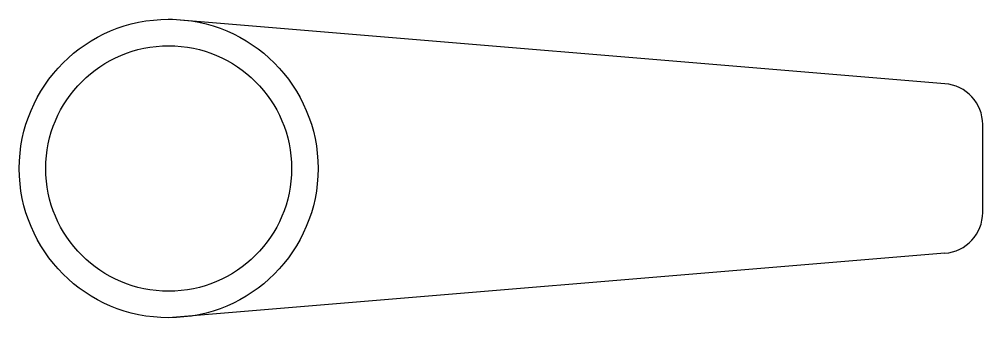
# Model space of a CAD drawing. Header units: millimetres. Extents: x -2997.902 to -2997.733, y 2928.343 to 2928.395.
import ezdxf

# ---------------------------------------------------------------- set-up
doc = ezdxf.new("R2010")
doc.units = ezdxf.units.MM
doc.header["$LTSCALE"] = 10
doc.layers.add('banheiro_acessórios', color=2, linetype='Continuous')

msp = doc.modelspace()

# ---------------------------------------------------------------- linework, layer by layer
at = {"layer": 'banheiro_acessórios'}
for p, q in [((-2997.739408542803, 2928.38395136167), (-2997.87581637592, 2928.395299042304)), ((-2997.732755100474, 2928.361317527724), (-2997.732755100474, 2928.376772136453)), ((-2997.739408542803, 2928.354138302508), (-2997.87581637592, 2928.342790621873))]:
    msp.add_line(p, q, dxfattribs=at)
msp.add_circle((-2997.87581637592, 2928.369044832089), 0.02625421021593866, dxfattribs=at)
at = {"layer": 'banheiro_acessórios', "color": 1}
msp.add_circle((-2997.87581637592, 2928.369044832089), 0.02160000000000082, dxfattribs=at)
at = {"layer": 'banheiro_acessórios'}
for centre, start, end in [((-2997.739955100474, 2928.376772136453), 0, 85.646444214247), ((-2997.739955100474, 2928.361317527724), 274.3535557857563, 0)]:
    msp.add_arc(centre, 0.007200000000000001, start, end, dxfattribs=at)

doc.saveas('drawing.dxf')
